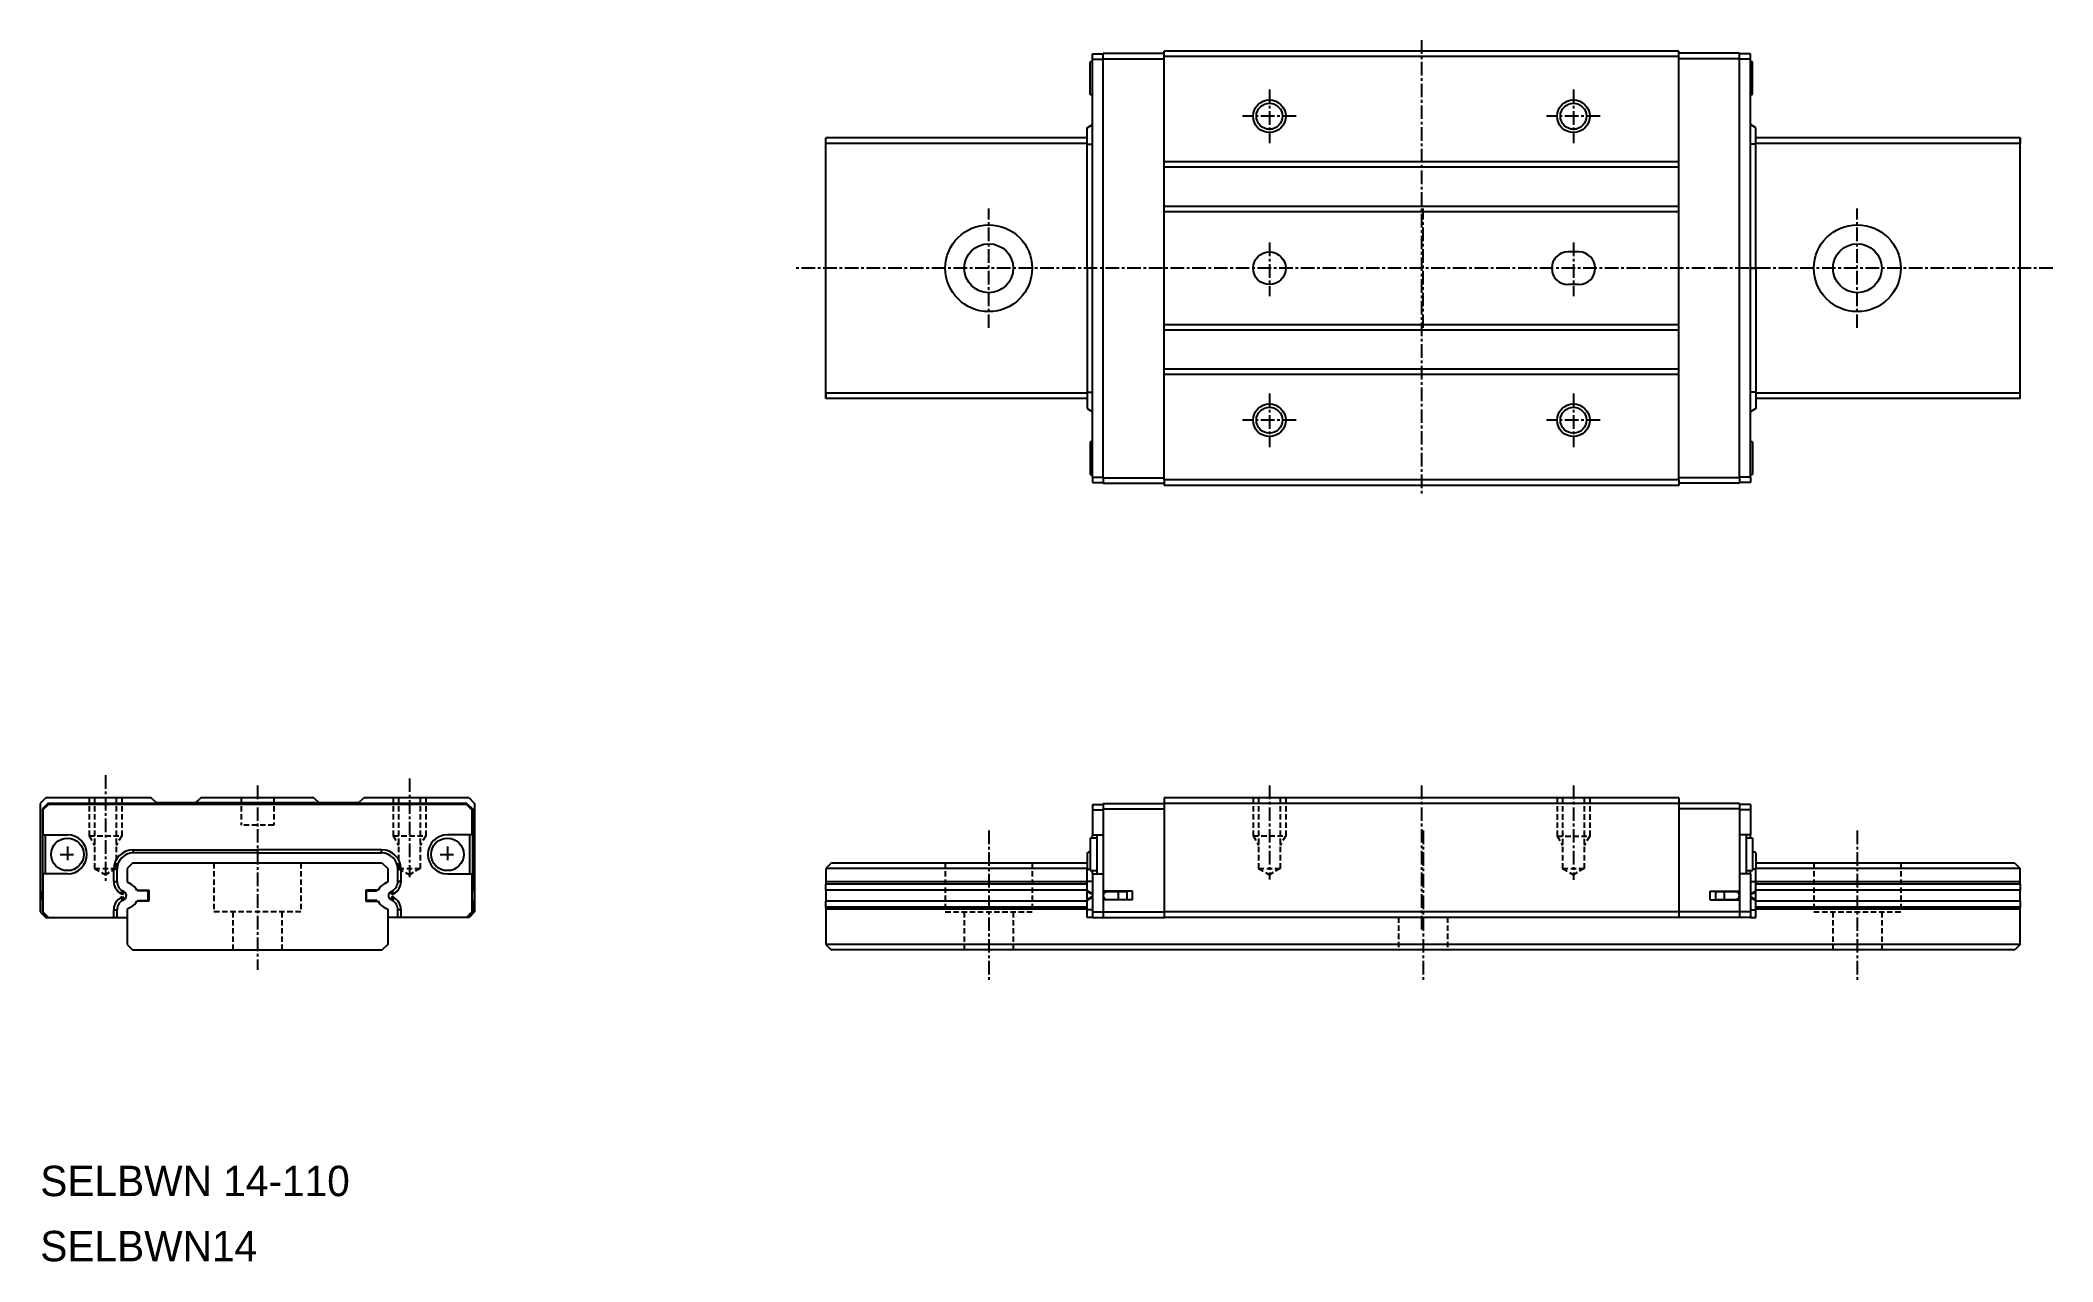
# Model space of a CAD drawing. Extents: x -12 to 173, y -2 to 110.
import ezdxf

# ---------------------------------------------------------------- set-up
doc = ezdxf.new("R2010")
doc.units = 0
doc.linetypes.add('CENTER', pattern=[2, 1.25, -0.25, 0.25, -0.25])
doc.linetypes.add('DASHED', pattern=[0.75, 0.5, -0.25])
doc.layers.get('0').update_dxf_attribs({"linetype": 'CONTINUOUS'})
doc.layers.add('CENTER', color=1, linetype='CENTER')

# ---------------------------------------------------------------- blocks, each defined once
blk = doc.blocks.new('A$C6E601F55')
at = {"color": 3, "linetype": 'DASHED'}
for p, q in [((-1.5, 0), (-1.5, -2.5)), ((1.5, 0), (1.5, -2.5)), ((1.5, -2.5), (-1.5, -2.5))]:
    blk.add_line(p, q, dxfattribs=at)

msp = doc.modelspace()

# ---------------------------------------------------------------- linework, layer by layer
at = {"color": 7, "linetype": 'CONTINUOUS'}
for p, q in [((84.55, 108.29), (84.35, 108.29)), ((84.35, 105.29), (84.35, 108.29)), ((84.55, 109.04), (85.55, 109.04)), ((84.55, 108.54), (84.55, 109.04)), ((84.55, 70.04), (84.55, 108.54)), ((84.55, 108.54), (85.55, 108.54)), ((85.55, 109.09), (91.15, 109.09)), ((85.55, 108.59), (85.55, 109.09)), ((85.55, 69.99), (85.55, 108.59)), ((85.55, 108.59), (91.15, 108.59)), ((138.55, 109.29), (91.15, 109.29)), ((91.15, 108.79), (91.15, 109.29)), ((91.15, 69.79), (91.15, 108.79)), ((138.55, 108.79), (91.15, 108.79)), ((138.55, 108.79), (138.55, 109.29)), ((144.15, 109.09), (138.55, 109.09)), ((138.55, 69.79), (138.55, 108.79)), ((144.15, 108.59), (138.55, 108.59)), ((144.15, 108.59), (144.15, 109.09)), ((145.15, 109.04), (144.15, 109.04)), ((144.15, 69.99), (144.15, 108.59)), ((145.15, 108.54), (144.15, 108.54)), ((145.15, 108.54), (145.15, 109.04)), ((145.15, 70.04), (145.15, 108.54)), ((145.35, 108.29), (145.15, 108.29)), ((145.35, 105.29), (145.35, 108.29)), ((84.35, 105.29), (84.55, 105.29)), ((145.15, 105.29), (145.35, 105.29)), ((84.05, 102.22), (84.55, 102.52)), ((84.05, 100.72), (84.05, 102.22)), ((145.65, 102.22), (145.15, 102.52)), ((145.65, 100.72), (145.65, 102.22)), ((84.05, 101.29), (60, 101.29)), ((60, 100.79), (60, 101.29)), ((60, 77.29), (60, 101.29)), ((84.05, 100.79), (60, 100.79)), ((84.05, 89.29), (84.05, 100.72)), ((84.05, 100.72), (84.55, 100.72)), ((145.65, 100.72), (145.15, 100.72)), ((170, 101.29), (145.65, 101.29)), ((170, 100.79), (145.65, 100.79)), ((145.65, 89.29), (145.65, 100.72)), ((170, 101.29), (170, 100.79)), ((170, 77.29), (170, 101.29)), ((138.55, 99.09), (91.15, 99.09)), ((138.55, 98.59), (91.15, 98.59)), ((138.55, 94.99), (91.15, 94.99)), ((138.55, 94.49), (91.15, 94.49)), ((84.05, 89.29), (84.05, 77.86)), ((84.55, 89.29), (84.05, 89.29)), ((129.35, 90.79), (128.35, 90.79)), ((145.15, 89.29), (145.65, 89.29)), ((145.65, 89.29), (145.65, 77.86)), ((129.35, 87.79), (128.35, 87.79)), ((138.55, 84.09), (91.15, 84.09)), ((138.55, 83.59), (91.15, 83.59)), ((138.55, 79.99), (91.15, 79.99)), ((84.05, 77.86), (84.55, 77.86)), ((84.05, 77.86), (84.05, 76.36)), ((138.55, 79.49), (91.15, 79.49)), ((145.65, 77.86), (145.15, 77.86)), ((145.65, 77.86), (145.65, 76.36)), ((84.05, 77.79), (60, 77.79)), ((60, 77.79), (60, 77.29)), ((84.05, 77.29), (60, 77.29)), ((84.05, 76.36), (84.55, 76.06)), ((145.65, 76.36), (145.15, 76.06)), ((170, 77.79), (145.65, 77.79)), ((170, 77.29), (145.65, 77.29)), ((170, 77.29), (170, 77.79)), ((84.35, 73.29), (84.35, 70.29)), ((84.55, 73.29), (84.35, 73.29)), ((145.35, 73.29), (145.15, 73.29)), ((145.35, 73.29), (145.35, 70.29)), ((84.35, 70.29), (84.55, 70.29)), ((84.55, 70.04), (84.55, 69.54)), ((84.55, 70.04), (85.55, 70.04)), ((84.55, 69.54), (85.55, 69.54)), ((85.55, 69.99), (91.15, 69.99)), ((85.55, 69.99), (85.55, 69.49)), ((85.55, 69.49), (91.15, 69.49)), ((138.55, 69.79), (91.15, 69.79)), ((91.15, 69.79), (91.15, 69.29)), ((138.55, 69.29), (91.15, 69.29)), ((144.15, 69.99), (138.55, 69.99)), ((138.55, 69.79), (138.55, 69.29)), ((144.15, 69.49), (138.55, 69.49)), ((145.15, 70.04), (144.15, 70.04)), ((144.15, 69.99), (144.15, 69.49)), ((145.15, 69.54), (144.15, 69.54)), ((145.15, 70.29), (145.35, 70.29)), ((145.15, 70.04), (145.15, 69.54)), ((-11.86, 40.5), (-12.36, 40)), ((-12.36, 40), (-12.36, 30)), ((-11.66, 40), (-12.16, 39.5)), ((-12.16, 39.5), (-12.16, 31.9)), ((-11.61, 39.9), (-12.11, 39.4)), ((-12.11, 39.4), (-12.11, 37.1)), ((-2.16, 40.5), (-11.86, 40.5)), ((26.94, 40), (-11.66, 40)), ((26.89, 39.9), (-11.61, 39.9)), ((-1.66, 40.05), (-2.16, 40.5)), ((16.94, 40.05), (-1.66, 40.05)), ((2.44, 40.5), (1.94, 40.05)), ((12.84, 40.5), (2.44, 40.5)), ((12.84, 40.5), (13.34, 40.05)), ((16.94, 40.05), (17.44, 40.5)), ((27.14, 40.5), (17.44, 40.5)), ((26.89, 39.9), (27.39, 39.4)), ((26.94, 40), (27.44, 39.5)), ((27.14, 40.5), (27.64, 40)), ((27.39, 39.4), (27.39, 37.1)), ((27.44, 39.5), (27.44, 31.9)), ((27.64, 40), (27.64, 30)), ((84.55, 39.9), (85.55, 39.9)), ((84.55, 39.9), (84.55, 39.4)), ((84.55, 39.4), (84.55, 37.1)), ((84.55, 39.4), (85.55, 39.4)), ((85.55, 40), (91.15, 40)), ((85.55, 40), (85.55, 39.5)), ((85.55, 39.5), (91.15, 39.5)), ((85.55, 39.5), (85.55, 31.9)), ((138.55, 40.5), (91.15, 40.5)), ((91.15, 40.5), (91.15, 40)), ((138.55, 40), (91.15, 40)), ((91.15, 40), (91.15, 30)), ((138.55, 40.5), (138.55, 40)), ((144.15, 40), (138.55, 40)), ((138.55, 40), (138.55, 30)), ((144.15, 39.5), (138.55, 39.5)), ((144.15, 40), (144.15, 39.5)), ((145.15, 39.9), (144.15, 39.9)), ((144.15, 39.5), (144.15, 31.9)), ((145.15, 39.4), (144.15, 39.4)), ((145.15, 39.9), (145.15, 39.4)), ((145.15, 39.4), (145.15, 37.1)), ((-12.11, 37.1), (-9.86, 37.1)), ((-11.91, 37.1), (-11.91, 33.5)), ((27.39, 37.1), (25.14, 37.1)), ((27.19, 37.1), (27.19, 33.5)), ((84.55, 36.8), (84.55, 37.1)), ((84.55, 37.1), (85.55, 37.1)), ((84.95, 37.1), (84.95, 33.5)), ((145.15, 37.1), (144.15, 37.1)), ((144.75, 37.1), (144.75, 33.5)), ((145.15, 36.8), (145.15, 37.1)), ((-3.79, 35.43), (-3.79, 35.73)), ((-3.79, 35.73), (7.64, 35.73)), ((7.64, 35.43), (-3.79, 35.43)), ((7.64, 35.73), (7.64, 35.43)), ((19.07, 35.73), (7.64, 35.73)), ((7.64, 35.43), (19.07, 35.43)), ((19.07, 35.43), (19.07, 35.73)), ((84.05, 35.43), (84.35, 35.61)), ((84.05, 35.43), (84.05, 33.93)), ((84.95, 36.8), (84.35, 36.8)), ((84.35, 36.8), (84.35, 33.8)), ((145.35, 36.8), (144.75, 36.8)), ((145.35, 36.8), (145.35, 33.8)), ((145.65, 35.43), (145.35, 35.61)), ((145.65, 35.43), (145.65, 33.93)), ((-9.86, 33.5), (-12.11, 33.5)), ((-12.11, 33.5), (-12.11, 30)), ((-5.29, 33.93), (-5.59, 33.93)), ((-5.59, 32.81), (-5.59, 33.93)), ((-5.29, 32.81), (-5.29, 33.93)), ((-3.86, 34.5), (-4.36, 34)), ((-4.36, 34), (-4.36, 32.76)), ((19.14, 34.5), (-3.86, 34.5)), ((19.14, 34.5), (19.64, 34)), ((19.64, 34), (19.64, 32.76)), ((20.57, 32.81), (20.57, 33.93)), ((20.57, 33.93), (20.87, 33.93)), ((20.87, 32.81), (20.87, 33.93)), ((25.14, 33.5), (27.39, 33.5)), ((27.39, 33.5), (27.39, 30)), ((60.5, 34.5), (60, 34)), ((84.05, 34), (60, 34)), ((60, 34), (60, 32.76)), ((84.05, 34.5), (60.5, 34.5)), ((84.05, 33.93), (84.35, 33.93)), ((84.05, 32.81), (84.05, 33.93)), ((84.35, 33.8), (84.95, 33.8)), ((84.55, 33.5), (84.55, 33.8)), ((84.55, 33.5), (84.55, 30)), ((84.55, 33.5), (85.55, 33.5)), ((145.15, 33.5), (144.15, 33.5)), ((144.75, 33.8), (145.35, 33.8)), ((145.15, 33.5), (145.15, 33.8)), ((145.15, 33.5), (145.15, 30)), ((145.65, 33.93), (145.35, 33.93)), ((169.5, 34.5), (145.65, 34.5)), ((170, 34), (145.65, 34)), ((145.65, 32.81), (145.65, 33.93)), ((169.5, 34.5), (170, 34)), ((170, 32.76), (170, 34)), ((-12.16, 31.1), (-12.16, 31.9)), ((-12.16, 31.9), (-12.11, 31.9)), ((-5.59, 32.81), (-5.29, 32.81)), ((-4.94, 31.68), (-4.79, 31.94)), ((-4.78, 31.59), (-4.94, 31.68)), ((-4.63, 31.85), (-4.79, 31.94)), ((-4.78, 31.59), (-4.63, 31.85)), ((-4.36, 32.76), (-3.99, 32.55)), ((-3.47, 32), (-2.36, 32)), ((-3.37, 31.95), (-3.39, 32)), ((-2.41, 31.95), (-3.37, 31.95)), ((-2.41, 31.05), (-2.41, 31.95)), ((-2.36, 32), (-2.36, 31)), ((18.75, 32), (17.64, 32)), ((17.64, 32), (17.64, 31)), ((17.69, 31.05), (17.69, 31.95)), ((17.69, 31.95), (18.65, 31.95)), ((18.65, 31.95), (18.67, 32)), ((19.64, 32.76), (19.27, 32.55)), ((19.91, 31.85), (20.07, 31.94)), ((20.06, 31.59), (19.91, 31.85)), ((20.06, 31.59), (20.22, 31.68)), ((20.22, 31.68), (20.07, 31.94)), ((20.87, 32.81), (20.57, 32.81)), ((27.44, 31.9), (27.39, 31.9)), ((27.44, 31.1), (27.44, 31.9)), ((84.05, 32.76), (60, 32.76)), ((60, 32.76), (60, 32.55)), ((84.05, 32.55), (60, 32.55)), ((60, 32), (60, 32.55)), ((84.05, 32), (60, 32)), ((60, 32), (60, 31)), ((84.55, 32.81), (84.05, 32.81)), ((84.05, 31.94), (84.05, 32.81)), ((84.55, 31.68), (84.05, 31.94)), ((84.05, 31.85), (84.05, 31.94)), ((84.05, 31.15), (84.05, 31.85)), ((84.55, 31.59), (84.05, 31.85)), ((85.55, 31.9), (85.55, 31.1)), ((88.25, 31.9), (85.55, 31.9)), ((86.95, 31.85), (85.9, 31.85)), ((86.35, 31.85), (86.35, 31.9)), ((86.81, 31.85), (86.81, 31.9)), ((86.95, 31.5), (86.95, 31.85)), ((87.75, 31.85), (86.95, 31.85)), ((87.75, 31.5), (87.75, 31.85)), ((88.25, 31.1), (88.25, 31.9)), ((141.45, 31.1), (141.45, 31.9)), ((141.45, 31.9), (144.15, 31.9)), ((141.95, 31.85), (141.95, 31.5)), ((142.75, 31.85), (141.95, 31.85)), ((142.75, 31.85), (142.75, 31.5)), ((143.8, 31.85), (142.75, 31.85)), ((142.89, 31.85), (142.89, 31.9)), ((143.35, 31.85), (143.35, 31.9)), ((144.15, 31.9), (144.15, 31.1)), ((145.15, 32.81), (145.65, 32.81)), ((145.15, 31.68), (145.65, 31.94)), ((145.15, 31.59), (145.65, 31.85)), ((145.65, 31.94), (145.65, 32.81)), ((170, 32.76), (145.65, 32.76)), ((170, 32.55), (145.65, 32.55)), ((170, 32), (145.65, 32)), ((145.65, 31.85), (145.65, 31.94)), ((145.65, 31.15), (145.65, 31.85)), ((170, 32.55), (170, 32.76)), ((170, 32.55), (170, 32)), ((170, 31), (170, 32)), ((-12.36, 30), (-11.86, 29.5)), ((-12.16, 31.1), (-12.16, 30)), ((-12.16, 31.1), (-12.11, 31.1)), ((-12.16, 30), (-11.66, 29.5)), ((-12.11, 30), (-11.61, 29.5)), ((-5.59, 30.19), (-5.29, 30.19)), ((-5.59, 29.5), (-5.59, 30.19)), ((-5.29, 29.5), (-5.29, 30.19)), ((-4.94, 31.32), (-4.78, 31.41)), ((-4.94, 31.32), (-4.79, 31.06)), ((-4.79, 31.06), (-4.63, 31.15)), ((-4.78, 31.41), (-4.63, 31.15)), ((-3.99, 30.45), (-4.36, 30.24)), ((-4.36, 30.24), (-4.36, 27)), ((-2.36, 31), (-3.47, 31)), ((-3.39, 31), (-3.37, 31.05)), ((-3.37, 31.05), (-2.41, 31.05)), ((17.64, 31), (18.75, 31)), ((18.65, 31.05), (17.69, 31.05)), ((18.67, 31), (18.65, 31.05)), ((19.27, 30.45), (19.64, 30.24)), ((19.64, 30.24), (19.64, 27)), ((20.06, 31.41), (19.91, 31.15)), ((20.07, 31.06), (19.91, 31.15)), ((20.22, 31.32), (20.06, 31.41)), ((20.22, 31.32), (20.07, 31.06)), ((20.57, 29.5), (20.57, 30.19)), ((20.87, 30.19), (20.57, 30.19)), ((20.87, 29.5), (20.87, 30.19)), ((27.39, 30), (26.89, 29.5)), ((27.44, 30), (26.94, 29.5)), ((27.64, 30), (27.14, 29.5)), ((27.44, 31.1), (27.39, 31.1)), ((27.44, 31.1), (27.44, 30)), ((84.05, 31), (60, 31)), ((60, 30.45), (60, 31)), ((84.05, 30.45), (60, 30.45)), ((60, 30.45), (60, 30.24)), ((84.05, 30.24), (60, 30.24)), ((60, 30.24), (60, 27)), ((84.55, 31.41), (84.05, 31.15)), ((84.55, 31.32), (84.05, 31.06)), ((84.05, 31.06), (84.05, 31.15)), ((84.05, 30.19), (84.05, 31.06)), ((84.05, 29.5), (84.05, 30.19)), ((84.55, 30.19), (84.05, 30.19)), ((84.55, 30), (84.55, 29.5)), ((84.55, 30), (85.55, 30)), ((88.25, 31.1), (85.55, 31.1)), ((85.55, 31.1), (85.55, 30)), ((85.55, 30), (91.15, 30)), ((85.55, 30), (85.55, 29.5)), ((85.9, 31.15), (86.95, 31.15)), ((86.35, 31.1), (86.35, 31.15)), ((86.81, 31.1), (86.81, 31.15)), ((86.95, 31.15), (86.95, 31.5)), ((86.95, 31.15), (87.75, 31.15)), ((87.75, 31.15), (87.75, 31.5)), ((138.55, 30), (91.15, 30)), ((91.15, 30), (91.15, 29.5)), ((144.15, 30), (138.55, 30)), ((138.55, 30), (138.55, 29.5)), ((141.45, 31.1), (144.15, 31.1)), ((141.95, 31.5), (141.95, 31.15)), ((141.95, 31.15), (142.75, 31.15)), ((142.75, 31.5), (142.75, 31.15)), ((142.75, 31.15), (143.8, 31.15)), ((142.89, 31.1), (142.89, 31.15)), ((143.35, 31.1), (143.35, 31.15)), ((144.15, 31.1), (144.15, 30)), ((144.15, 30), (144.15, 29.5)), ((145.15, 30), (144.15, 30)), ((145.15, 31.41), (145.65, 31.15)), ((145.15, 31.32), (145.65, 31.06)), ((145.15, 30.19), (145.65, 30.19)), ((145.15, 30), (145.15, 29.5)), ((145.65, 31.06), (145.65, 31.15)), ((145.65, 30.19), (145.65, 31.06)), ((170, 31), (145.65, 31)), ((170, 30.45), (145.65, 30.45)), ((170, 30.24), (145.65, 30.24)), ((145.65, 29.5), (145.65, 30.19)), ((170, 31), (170, 30.45)), ((170, 30.24), (170, 30.45)), ((170, 27), (170, 30.24)), ((-11.86, 29.5), (-11.66, 29.5)), ((-11.66, 29.5), (-11.61, 29.5)), ((-11.61, 29.5), (-5.59, 29.5)), ((-5.59, 29.5), (-5.29, 29.5)), ((-5.29, 29.5), (-4.36, 29.5)), ((20.57, 29.5), (19.64, 29.5)), ((20.87, 29.5), (20.57, 29.5)), ((26.89, 29.5), (20.87, 29.5)), ((26.94, 29.5), (26.89, 29.5)), ((27.14, 29.5), (26.94, 29.5)), ((84.55, 29.5), (84.05, 29.5)), ((84.55, 29.5), (85.55, 29.5)), ((85.55, 29.5), (91.15, 29.5)), ((138.55, 29.5), (91.15, 29.5)), ((144.15, 29.5), (138.55, 29.5)), ((145.15, 29.5), (144.15, 29.5)), ((145.15, 29.5), (145.65, 29.5)), ((-4.36, 27), (-3.86, 26.5)), ((-3.86, 26.5), (19.14, 26.5)), ((19.64, 27), (19.14, 26.5)), ((170, 27), (60, 27)), ((60, 27), (60.5, 26.5)), ((169.5, 26.5), (60.5, 26.5)), ((170, 27), (169.5, 26.5))]:
    msp.add_line(p, q, dxfattribs=at)
at = {"color": 3, "linetype": 'DASHED'}
for p, q in [((-7.86, 40.5), (-7.86, 37)), ((-7.36, 40.5), (-7.36, 34)), ((-5.36, 40.5), (-5.36, 34)), ((-4.86, 40.5), (-4.86, 37)), ((20.14, 40.5), (20.14, 37)), ((20.64, 40.5), (20.64, 34)), ((22.64, 40.5), (22.64, 34)), ((23.14, 40.5), (23.14, 37)), ((99.35, 40.5), (99.35, 37)), ((99.85, 40.5), (99.85, 34)), ((101.85, 40.5), (101.85, 34)), ((102.35, 40.5), (102.35, 37)), ((127.35, 40.49), (127.35, 36.99)), ((127.85, 40.49), (127.85, 33.99)), ((129.85, 40.49), (129.85, 33.99)), ((130.35, 40.49), (130.35, 36.99)), ((-7.86, 37), (-4.86, 37)), ((-7.86, 37), (-7.36, 36.13)), ((-4.86, 37), (-5.36, 36.13)), ((20.14, 37), (20.64, 36.13)), ((20.14, 37), (23.14, 37)), ((23.14, 37), (22.64, 36.13)), ((99.35, 37), (102.35, 37)), ((99.35, 37), (99.85, 36.13)), ((102.35, 37), (101.85, 36.13)), ((127.35, 36.99), (127.85, 36.13)), ((127.35, 36.99), (130.35, 36.99)), ((130.35, 36.99), (129.85, 36.13)), ((-7.36, 34), (-6.36, 33.42)), ((-7.36, 34), (-5.36, 34)), ((-5.36, 34), (-6.36, 33.42)), ((3.64, 34.5), (3.64, 30)), ((11.64, 34.5), (11.64, 30)), ((20.64, 34), (22.64, 34)), ((20.64, 34), (21.64, 33.42)), ((22.64, 34), (21.64, 33.42)), ((71, 34.5), (71, 30)), ((79, 34.5), (79, 30)), ((99.85, 34), (101.85, 34)), ((99.85, 34), (100.85, 33.42)), ((101.85, 34), (100.85, 33.42)), ((127.85, 33.99), (128.85, 33.42)), ((127.85, 33.99), (129.85, 33.99)), ((129.85, 33.99), (128.85, 33.42)), ((151, 34.5), (151, 30)), ((159, 34.5), (159, 30)), ((11.64, 30), (3.64, 30)), ((5.39, 30), (5.39, 26.5)), ((9.89, 30), (9.89, 26.5)), ((71, 30), (79, 30)), ((72.75, 30), (72.75, 26.5)), ((77.25, 30), (77.25, 26.5)), ((151, 30), (159, 30)), ((152.75, 30), (152.75, 26.5)), ((157.25, 30), (157.25, 26.5)), ((112.75, 29.5), (112.75, 26.5)), ((117.25, 29.5), (117.25, 26.5))]:
    msp.add_line(p, q, dxfattribs=at)
at = {"color": 3, "linetype": 'CONTINUOUS'}
for centre in [(100.85, 103.29), (128.85, 103.29), (100.85, 75.29), (128.85, 75.29)]:
    msp.add_circle(centre, 1.5, dxfattribs=at)
at = {"color": 7, "linetype": 'CONTINUOUS'}
for centre, radius in [((100.85, 103.29), 1.2), ((128.85, 103.29), 1.2), ((75, 89.29), 4), ((155, 89.29), 4), ((75, 89.29), 2.25), ((155, 89.29), 2.25), ((100.85, 89.29), 1.5), ((100.85, 75.29), 1.2), ((128.85, 75.29), 1.2), ((-9.86, 35.3), 1.5), ((25.14, 35.3), 1.5)]:
    msp.add_circle(centre, radius, dxfattribs=at)
for centre, radius, start, end in [((128.35, 89.29), 1.5, 90, 270), ((129.35, 89.29), 1.5, 270, 90), ((-9.86, 35.3), 1.8, 270, 90), ((25.14, 35.3), 1.8, 90, 270), ((-3.79, 33.93), 1.8, 90.0008, 179.9992), ((-3.79, 33.93), 1.5, 90, 180), ((19.07, 33.93), 1.8, 0.0008, 89.9992), ((19.07, 33.93), 1.5, 0, 90), ((-4.29, 32.81), 1.3, 180, 240), ((-4.29, 32.81), 1, 180, 240), ((-4.83, 31.5), 0.4, 300, 60), ((-4.65, 31.41), 1.32, 26.598, 60), ((19.93, 31.41), 1.32, 120, 153.402), ((20.11, 31.5), 0.4, 120, 240), ((19.57, 32.81), 1, 300, 0), ((19.57, 32.81), 1.3, 300, 0), ((85.9, 31.5), 0.35, 90, 180), ((143.8, 31.5), 0.35, 0, 90), ((-4.29, 30.19), 1.3, 120, 180), ((-4.29, 30.19), 1, 120, 180), ((-4.65, 31.59), 1.32, 300, 333.402), ((19.93, 31.59), 1.32, 206.598, 240), ((19.57, 30.19), 1, 0, 60), ((19.57, 30.19), 1.3, 0, 60), ((85.9, 31.5), 0.35, 180, 270), ((143.8, 31.5), 0.35, 270, 0)]:
    msp.add_arc(centre, radius, start, end, dxfattribs=at)
at = {"layer": 'CENTER', "color": 1, "linetype": 'CENTER'}
for p, q in [((114.85, 110.29), (114.85, 68.29)), ((100.85, 105.76), (100.85, 100.82)), ((128.85, 105.76), (128.85, 100.82)), ((103.32, 103.29), (98.38, 103.29)), ((131.32, 103.29), (126.38, 103.29)), ((75, 83.79), (75, 94.79)), ((115, 83.79), (115, 94.79)), ((155, 83.79), (155, 94.79)), ((100.85, 91.65), (100.85, 86.72)), ((128.85, 91.65), (128.85, 86.72)), ((173, 89.29), (57, 89.29)), ((100.85, 77.76), (100.85, 72.82)), ((128.85, 77.76), (128.85, 72.82)), ((103.32, 75.29), (98.38, 75.29)), ((131.32, 75.29), (126.38, 75.29)), ((-6.36, 42.6), (-6.36, 32.7)), ((7.64, 41.63), (7.64, 24.67)), ((21.64, 42.3), (21.64, 33.2)), ((100.85, 41.63), (100.85, 32.98)), ((114.85, 41.63), (114.85, 28.37)), ((128.85, 41.63), (128.85, 32.97)), ((75, 37.5), (75, 23.5)), ((115, 37.5), (115, 23.5)), ((155, 37.5), (155, 23.5)), ((-10.54, 35.3), (-9.21, 35.3)), ((-9.86, 36.03), (-9.86, 34.63)), ((24.46, 35.3), (25.79, 35.3)), ((25.14, 36.03), (25.14, 34.63))]:
    msp.add_line(p, q, dxfattribs=at)

# ---------------------------------------------------------------- block references
at = {"color": 7, "linetype": 'CONTINUOUS'}
msp.add_blockref('A$C6E601F55', (7.64, 40.5), dxfattribs=at)

# ---------------------------------------------------------------- texts
for s, p in [('SELBWN 14-110', (-12.36, 3.82)), ('SELBWN14', (-12.36, -2.18))]:
    msp.add_text(s, height=2.8, dxfattribs=at).set_placement(p)

doc.saveas('drawing.dxf')
